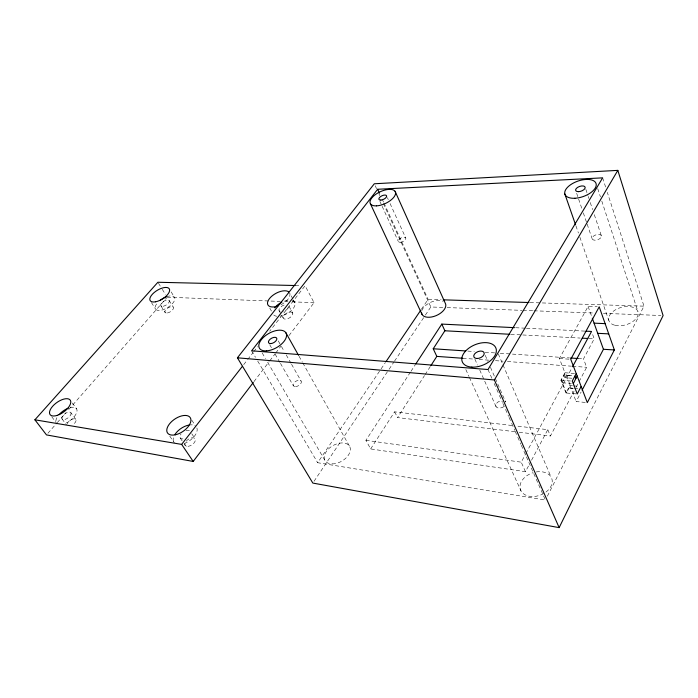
<?xml version="1.0" encoding="UTF-8"?>
<svg xmlns="http://www.w3.org/2000/svg" width="698" height="698" viewBox="0 0 698 698"><rect width="100%" height="100%" fill="white"/><g stroke="black" fill="none" stroke-linecap="round" stroke-linejoin="round"><path stroke-width="0.52" stroke-dasharray="3.49 2.62" d="M547.38 496.191L643.975 306.152L607.312 192.343M561.934 382.757L566.287 375.227L565.406 372.784L561.384 380.218L566.418 393.009L570.327 385.601L566.287 375.227L572.814 375.672M585.273 402.423L576.155 401.551L581.111 392.049M519.207 432.228L550.417 435.988L574.07 391.142M576.086 387.32L578.598 382.548M579.104 381.597L586.652 367.288L583.511 358.885L594.207 338.809L592.541 334.211M576.138 393.89L565.956 392.974L569.917 385.532L572.482 385.785M410.389 372.217L365.918 440.307L370.638 448.936L525.454 471.674L529.52 464.039M531.544 460.218L547.782 429.663L516.503 426.024M525.454 471.674L521.231 462.181L525.332 454.546M525.847 453.587L572.037 367.706M565.956 392.974L560.922 380.183L564.944 372.749L559.403 358.528L588.091 306.431L597.191 306.736M514.897 431.704L397.572 417.57L424.515 375.568M425.099 374.651L430.369 366.433M370.638 448.936L394.614 411.829L512.192 425.518M410.982 371.31L415.136 364.949M314.048 481.271L388.463 370.193M389.074 369.286L393.908 362.061M394.518 361.163L424.768 316.002M425.37 315.103L430.823 306.972L442.759 307.417M523.945 451.24L545.408 500.073L317.677 462.722L380.515 369.748M381.125 368.849L385.401 362.532M421.391 309.275L428.11 299.346L441.127 299.756M253.967 381.614L269.158 361.66M269.812 360.787L275.099 353.851M275.762 352.979L281.041 346.042M288.972 335.625L314.065 302.653L305.078 285.752L269.716 331.201M243.698 364.644L247.031 360.36M247.694 359.496L253.034 352.638M253.706 351.783L257.71 346.636M47.926 433.266L56.547 423.433M57.271 422.613L65.891 412.78M68.762 409.499L166.499 298.037M295.263 285.526L299.625 285.63M530.079 302.557L643.975 306.152M167.215 297.217L280.343 301.405M284.697 301.571L287.96 301.684M292.314 301.85L314.065 302.653M447.104 307.574L521.991 310.348M523.081 310.392L532.853 310.75M533.935 310.793L593.632 313.001M603.404 313.358L660.927 315.487M515.595 327.72L525.358 328.2M526.449 328.252L585.029 331.122M510.884 334.333L521.703 334.909M522.785 334.97L580.134 338.059M588.798 338.521L594.207 338.809M467.826 351.094L474.308 351.53M485.127 352.254L494.856 352.909M500.257 353.275L569.455 357.934M578.101 358.519L583.511 358.885M559.403 358.528L569.725 359.234M571.924 378.237L565.005 377.749L564.071 375.254L572.735 375.943M462.87 358.283L473.724 359.077M479.16 359.47L488.932 360.177M495.44 360.657L503.04 361.206M507.385 361.52L571.444 366.18M572.535 366.258L586.652 367.288M562.396 382.801L571.313 383.455M564.944 372.749L576.225 373.622M560.922 380.183L571.156 381.029M573.555 385.881L578.939 386.334M570.903 388.062L572.945 388.245M573.337 388.437L568.6 388.001M574.419 388.533L578.729 388.908M365.918 440.307L521.231 462.181M51.731 416.723L56.206 422.674M61.956 418.826L66.362 424.716M70.96 412.797A5.436 2.6 -35.9 0 1 65.263 419.35A5.436 2.6 -35.9 0 1 63.169 415.319A5.436 2.6 -35.9 0 1 70.96 412.797L75.951 419.55M72.295 402.982L76.684 408.967M169.745 436.11L174.395 442.925M180.189 437.986L183.539 442.933M184.098 443.762L185.206 445.411M191.732 433.702L195.039 438.667M191.802 420.213L194.69 424.602M151.422 302.548L155.706 309.284M160.924 305.837L165.138 312.521M158.437 283.144L161.727 288.422M162.276 289.304L165.574 294.582M169.091 300.419L173.27 307.129M171.141 291.904L174.282 296.982M251.646 350.797L255.494 357.324M257.702 361.049L317.677 462.722M262.178 352.944L265.458 358.563M267.639 362.306L325.041 460.619M269.698 344.69L271.845 348.424M275.073 354.026L279.907 362.419M280.448 363.353L293.334 385.75M278.249 340.886L280.91 345.562M281.442 346.496L284.103 351.173M286.232 354.916L291.022 363.344M291.555 364.277L301.135 381.125M269.742 308.036L271.836 311.753M299.067 356.277L302.251 361.948M302.775 362.89L349.41 446.057M279.034 310.566L281.085 314.257M281.599 315.173L283.144 317.939M292.785 313.175A5.392 2.783 -29 0 0 284.74 314.466A5.392 2.783 -29 0 0 286.372 319.065A5.392 2.783 -29 0 0 292.785 313.175L288.719 305.768A5.418 2.766 -29 0 1 283.501 311.352M292.855 298.962L289.792 293.334A12.398 6.212 -29 0 1 280.762 304.843M293.369 299.904L294.896 302.714M394.614 411.829L397.572 417.57M379.887 201.408L381.693 205.317M382.138 206.303L398.357 241.534M382.172 199.096L383.516 202.045M383.97 203.031L428.11 299.346M375.21 185.747L376.562 188.704M378.822 193.634L379.729 195.606M383.342 203.484L430.823 306.972M465.836 369.539L468.977 376.449M469.422 377.435L521.04 490.991M387.399 197.647L388.289 199.611M390.077 203.537L405.704 237.896M474.893 359.138L477.537 365.08M479.744 370.027L496.051 406.646M488.007 369.53L491.95 378.499M494.14 383.481L496.339 388.463M496.775 389.458L498.965 394.449M499.402 395.443L502.473 402.414M502.909 403.409L505.099 408.391M505.535 409.394L508.606 416.366M509.043 417.36L511.233 422.342M511.669 423.346L514.74 430.317M515.176 431.312L517.366 436.294M517.803 437.288L520.874 444.268M521.31 445.263L523.5 450.245M485.241 355.352L487.85 361.32M490.458 367.279L505.666 402.057A5.348 3.438 -21.6 0 0 505.038 401.367M498.302 353.895L502.586 363.894M503.014 364.897L551.019 476.943M547.782 429.663L550.417 435.988M569.917 385.532L576.155 401.551M588.091 306.431L591.616 316.273M575.946 225.873L578.441 233.062M579.872 237.172L608.813 320.391M576.661 193.32L581.923 208.772M583.327 212.89L586.835 223.186M587.184 224.215L592.096 238.637M585.849 189.35L587.882 195.431M588.222 196.443L588.894 198.468M590.255 202.525L592.619 209.609M594.312 214.679L601.432 235.959A4.86 2.591 -18.3 0 1 594.853 240.199A4.86 2.591 -18.3 0 1 594.015 235.758A4.86 2.591 -18.3 0 1 601.432 235.959M597.732 188.652L600.437 196.923M601.789 201.059L637.981 311.683M602.644 177.859L605.646 187.169M70.088 407.597A12.346 5.907 -35.9 0 1 76.893 411.899A12.346 5.907 -35.9 0 1 66.423 422.787M55.884 421.042A12.346 5.907 -35.9 0 1 57.367 416.889M67.008 423.974A5.41 2.626 -36 0 1 74.765 418.783A5.41 2.626 -36 0 1 72.688 424.925M166.743 296.711A11.159 5.104 -31.7 0 1 174.291 300.978A11.159 5.104 -31.7 0 1 160.034 310.409A11.159 5.104 -31.7 0 1 157.521 302.81M182.963 438.92A5.994 3.289 -34.2 0 1 181.061 433.955M185.982 430.587A5.994 3.289 -34.2 0 1 190.083 431.216M280.125 311.57A5.418 2.766 -29 0 1 279.819 308.001A5.418 2.766 -29 0 1 285.508 304.694M292.349 300.48A12.32 6.282 -29 0 1 293.16 308.603A12.32 6.282 -29 0 1 280.125 316.159M276.731 316.246A12.32 6.282 -29 0 1 273.764 314.999M284.723 301.021A12.32 6.282 -29 0 1 287.567 300.306M196.897 427.944A13.62 7.477 -34.2 0 1 184.499 443.413M173.383 441.258A13.62 7.477 -34.2 0 1 173.767 436.73M188.826 425.082A13.62 7.477 -34.2 0 1 195.824 426.312M536.204 471.944A16.621 11.787 -19.8 0 1 550.539 487.117A16.621 11.787 -19.8 0 1 523.221 493.582A16.621 11.787 -19.8 0 1 533.089 472.677M421.845 310.566A12.913 7.198 -24.1 0 1 431.041 302.147A12.913 7.198 -24.1 0 1 443.247 301.361M503.843 406.637A5.348 3.438 -21.6 0 1 495.868 406.253A5.348 3.438 -21.6 0 1 501.714 400.643M167.398 312.966A4.886 2.269 -31.7 0 0 173.523 307.67A4.886 2.269 -31.7 0 0 166.717 308.856A4.886 2.269 -31.7 0 0 167.398 312.966M188.015 446.362A5.959 3.316 -34.3 0 0 195.37 439.487A5.959 3.316 -34.3 0 0 187.012 440.316A5.959 3.316 -34.3 0 0 188.015 446.362M163.175 306.265A4.912 2.242 -31.7 0 0 169.344 300.96A4.912 2.242 -31.7 0 0 162.521 302.182A4.912 2.242 -31.7 0 0 163.175 306.265M332.178 463.926A14.196 8.943 -29.9 0 0 350.274 448.247A14.196 8.943 -29.9 0 0 329.395 448.099A14.196 8.943 -29.9 0 0 332.178 463.926M615.095 325.32A15.216 9.004 -16.4 0 0 638.208 314.065A15.216 9.004 -16.4 0 0 616.98 309.005A15.216 9.004 -16.4 0 0 615.095 325.32M400.198 242.258A4.101 2.05 -24.8 0 0 405.852 238.411A4.101 2.05 -24.8 0 0 400.05 238.498A4.101 2.05 -24.8 0 0 400.198 242.258M295.481 386.613A4.537 2.565 -29.8 0 0 301.361 381.762A4.537 2.565 -29.8 0 0 294.888 381.963A4.537 2.565 -29.8 0 0 295.481 386.613"/><path stroke-width="1.05" d="M559.15 527.627L663.1 315.575L617.826 170.373L374.303 183.775L237.416 357.804L312.835 483.077L559.15 527.627L494.385 379.956L617.826 170.373M581.094 386.526L577.22 393.995L573.302 383.595L577.159 375.969L570.755 359.304L599.216 306.797L614.362 349.942L587.306 402.615L577.159 375.969M582.106 390.147L603.43 349.288L592.314 318.236M576.225 373.622L572.238 381.117L573.302 383.595M572.552 366.755L591.538 331.445L586.119 331.175M430.954 365.525L436.808 356.39L433.231 348.764L444.87 330.782L441.817 324.099L514.513 327.659M415.729 364.042L441.817 324.099M386.011 361.625L420.789 310.174M295.263 285.526L157.888 282.262L34.9 419.803L46.487 434.906L193.198 461.439L253.304 382.478M34.9 419.803L181.646 444.39L242.363 366.363M377.662 189.271L251.646 350.797L488.007 369.53L602.644 177.859L377.662 189.271L379.468 193.198M443.291 299.826L528.988 302.522M594.077 323.157L605.122 323.636M597.715 333.321L608.717 333.871M444.87 330.782L509.802 334.272M582.307 338.172L587.716 338.46M603.43 349.288L614.362 349.942M433.231 348.764L465.662 350.946M570.536 358.004L578.101 358.519M436.808 356.39L462.87 358.283M237.416 357.804L494.385 379.956M181.646 444.39L193.198 461.439M285.822 332.649L298.535 355.326M370.402 203.746L422.054 314.449M395.112 191.374L445.228 303.133A12.913 7.198 -24.1 0 1 435.788 315.775A12.913 7.198 -24.1 0 1 421.54 312.634M574.899 376.109L575.885 378.517M564.865 194.027L575.588 224.852M277.795 306.073A12.398 6.212 -29 0 1 269.463 298.587A12.398 6.212 -29 0 1 288.867 292M160.147 300.358A11.159 5.104 -31.7 0 1 166.743 296.711M274.698 307.783A12.32 6.282 -29 0 1 281.835 302.225M175.137 434.182A13.62 7.477 -34.2 0 1 188.826 425.082M59.06 414.638A12.346 5.907 -35.9 0 1 68.325 408.164M155.541 301.806A11.22 5.043 -31.6 0 0 169.605 289.714A11.22 5.043 -31.6 0 0 154.031 292.645A11.22 5.043 -31.6 0 0 155.541 301.806M57.376 415.319A12.416 5.846 -35.7 0 0 70.419 400.416A12.416 5.846 -35.7 0 0 52.612 406.306A12.416 5.846 -35.7 0 0 57.376 415.319M175.172 434.828A13.707 7.408 -34.1 0 0 190.667 418.495A13.707 7.408 -34.1 0 0 170.722 422.491A13.707 7.408 -34.1 0 0 175.172 434.828M376.545 205.866A13.829 6.404 -25.2 0 0 395.6 192.997A13.829 6.404 -25.2 0 0 376.239 193.992A13.829 6.404 -25.2 0 0 376.545 205.866M380.82 200.082A4.205 1.946 -25.3 0 0 386.648 196.182A4.205 1.946 -25.3 0 0 380.776 196.452A4.205 1.946 -25.3 0 0 380.82 200.082M578.389 191.662A5.008 2.487 -19.3 0 0 585.168 187.326A5.008 2.487 -19.3 0 0 577.621 187.378A5.008 2.487 -19.3 0 0 578.389 191.662M574.899 198.258A16.455 8.167 -19.3 0 0 596.04 183.487A16.455 8.167 -19.3 0 0 570.502 184.804A16.455 8.167 -19.3 0 0 574.899 198.258M471.822 367.113A18.157 10.932 -22.5 0 0 496.295 349.576A18.157 10.932 -22.5 0 0 469.108 347.979A18.157 10.932 -22.5 0 0 471.822 367.113M476.734 358.493A5.523 3.324 -22.5 0 0 484.229 353.197A5.523 3.324 -22.5 0 0 475.992 352.647A5.523 3.324 -22.5 0 0 476.734 358.493M266.601 350.858A15.33 8.088 -29.8 0 0 286.546 334.656A15.33 8.088 -29.8 0 0 264.9 336.096A15.33 8.088 -29.8 0 0 266.601 350.858M270.763 343.599A4.668 2.46 -29.8 0 0 276.862 338.687A4.668 2.46 -29.8 0 0 270.3 339.08A4.668 2.46 -29.8 0 0 270.763 343.599"/></g></svg>
